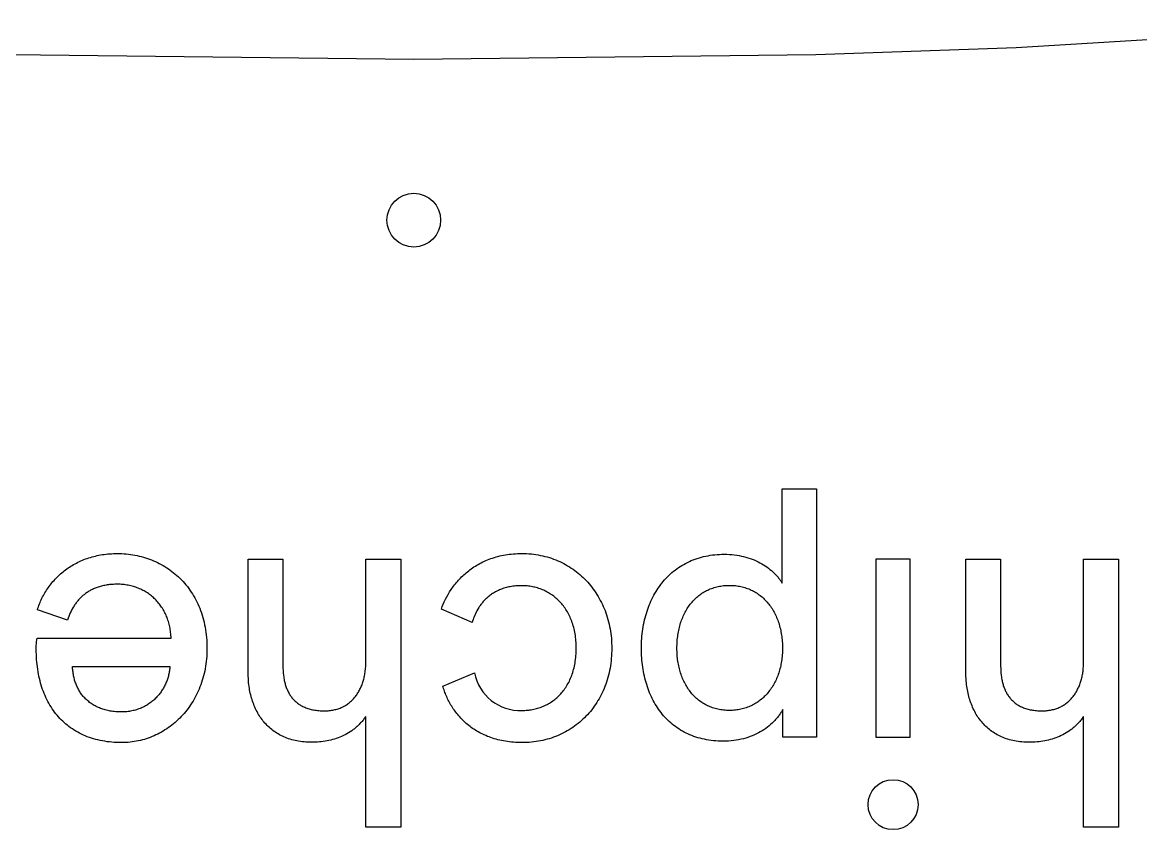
# Model space of a CAD drawing. Extents: x 1016 to 1404, y 0 to 311.
# Drawn here: x 1094.9 to 1178.2, y 251 to 311.2 of the extents above; entities that cross this region are included whole.
import ezdxf

# ---------------------------------------------------------------- set-up
doc = ezdxf.new("R2010")
doc.units = 0
doc.layers.add('FAB$CUT', color=1, linetype='CONTINUOUS')

msp = doc.modelspace()

# ---------------------------------------------------------------- linework, layer by layer
at = {"layer": 'FAB$CUT'}
msp.add_lwpolyline([(1094.061, 308.786), (1124.011, 308.439), (1153.962, 308.786), (1168.89, 309.31), (1199.445, 311.181)], dxfattribs=at)
for points in [[(1151.449, 276.424), (1154.015, 276.424), (1154.015, 257.914), (1151.504, 257.914), (1151.504, 259.983), (1151.47, 259.921), (1151.434, 259.859), (1151.398, 259.798), (1151.36, 259.738), (1151.321, 259.678), (1151.28, 259.618), (1151.239, 259.559), (1151.196, 259.5), (1151.152, 259.442), (1151.106, 259.385), (1151.06, 259.328), (1151.012, 259.272), (1150.964, 259.216), (1150.914, 259.161), (1150.81, 259.053), (1150.702, 258.948), (1150.59, 258.846), (1150.473, 258.746), (1150.351, 258.65), (1150.225, 258.557), (1150.095, 258.468), (1149.96, 258.382), (1149.821, 258.3), (1149.678, 258.222), (1149.531, 258.147), (1149.38, 258.077), (1149.225, 258.012), (1149.065, 257.95), (1148.902, 257.894), (1148.735, 257.842), (1148.564, 257.795), (1148.389, 257.753), (1148.21, 257.716), (1148.028, 257.684), (1147.842, 257.658), (1147.652, 257.637), (1147.459, 257.622), (1147.263, 257.613), (1147.063, 257.61), (1146.878, 257.612), (1146.696, 257.619), (1146.516, 257.63), (1146.34, 257.646), (1146.166, 257.665), (1145.995, 257.689), (1145.826, 257.717), (1145.66, 257.749), (1145.497, 257.786), (1145.337, 257.826), (1145.18, 257.87), (1145.025, 257.918), (1144.873, 257.97), (1144.724, 258.026), (1144.578, 258.086), (1144.434, 258.149), (1144.294, 258.216), (1144.156, 258.287), (1144.021, 258.361), (1143.889, 258.438), (1143.759, 258.519), (1143.633, 258.604), (1143.509, 258.692), (1143.388, 258.783), (1143.27, 258.877), (1143.155, 258.975), (1143.043, 259.075), (1142.933, 259.179), (1142.827, 259.286), (1142.723, 259.396), (1142.623, 259.508), (1142.525, 259.624), (1142.43, 259.742), (1142.338, 259.864), (1142.249, 259.988), (1142.163, 260.114), (1142.08, 260.243), (1141.999, 260.375), (1141.922, 260.51), (1141.848, 260.646), (1141.776, 260.785), (1141.708, 260.927), (1141.643, 261.071), (1141.58, 261.217), (1141.521, 261.365), (1141.464, 261.516), (1141.411, 261.668), (1141.36, 261.823), (1141.313, 261.98), (1141.268, 262.138), (1141.227, 262.299), (1141.188, 262.461), (1141.153, 262.625), (1141.121, 262.791), (1141.092, 262.959), (1141.065, 263.128), (1141.042, 263.299), (1141.022, 263.471), (1141.005, 263.645), (1140.991, 263.82), (1140.98, 263.997), (1140.972, 264.175), (1140.966, 264.534), (1140.968, 264.719), (1140.973, 264.902), (1140.981, 265.083), (1140.993, 265.263), (1141.008, 265.442), (1141.026, 265.619), (1141.048, 265.794), (1141.072, 265.968), (1141.1, 266.14), (1141.131, 266.31), (1141.166, 266.479), (1141.203, 266.646), (1141.244, 266.811), (1141.288, 266.974), (1141.335, 267.135), (1141.385, 267.293), (1141.438, 267.45), (1141.494, 267.605), (1141.554, 267.757), (1141.616, 267.907), (1141.681, 268.055), (1141.75, 268.201), (1141.821, 268.344), (1141.896, 268.485), (1141.973, 268.623), (1142.054, 268.759), (1142.137, 268.892), (1142.223, 269.023), (1142.312, 269.15), (1142.405, 269.275), (1142.499, 269.398), (1142.597, 269.517), (1142.698, 269.634), (1142.801, 269.747), (1142.908, 269.858), (1143.017, 269.965), (1143.129, 270.07), (1143.243, 270.171), (1143.361, 270.269), (1143.481, 270.364), (1143.604, 270.456), (1143.73, 270.544), (1143.858, 270.629), (1143.989, 270.711), (1144.122, 270.789), (1144.259, 270.863), (1144.398, 270.934), (1144.539, 271.001), (1144.683, 271.065), (1144.83, 271.124), (1144.979, 271.18), (1145.131, 271.233), (1145.285, 271.281), (1145.442, 271.325), (1145.601, 271.366), (1145.763, 271.402), (1145.928, 271.434), (1146.094, 271.462), (1146.264, 271.486), (1146.435, 271.506), (1146.609, 271.521), (1146.786, 271.532), (1146.964, 271.539), (1147.146, 271.541), (1147.335, 271.538), (1147.522, 271.53), (1147.706, 271.516), (1147.887, 271.497), (1148.065, 271.473), (1148.239, 271.444), (1148.41, 271.41), (1148.578, 271.372), (1148.743, 271.329), (1148.904, 271.281), (1149.061, 271.229), (1149.215, 271.173), (1149.365, 271.113), (1149.512, 271.049), (1149.655, 270.981), (1149.794, 270.91), (1149.929, 270.835), (1150.06, 270.757), (1150.187, 270.676), (1150.31, 270.592), (1150.429, 270.504), (1150.544, 270.414), (1150.655, 270.321), (1150.761, 270.226), (1150.863, 270.128), (1150.96, 270.029), (1151.053, 269.927), (1151.142, 269.823), (1151.184, 269.77), (1151.226, 269.717), (1151.266, 269.663), (1151.305, 269.609), (1151.343, 269.555), (1151.379, 269.5), (1151.415, 269.445), (1151.449, 269.39)], [(1098.208, 266.631), (1095.973, 267.403), (1096.009, 267.513), (1096.047, 267.622), (1096.087, 267.73), (1096.129, 267.837), (1096.173, 267.943), (1096.219, 268.049), (1096.267, 268.153), (1096.316, 268.257), (1096.368, 268.359), (1096.422, 268.461), (1096.477, 268.561), (1096.535, 268.661), (1096.594, 268.759), (1096.656, 268.857), (1096.719, 268.953), (1096.784, 269.048), (1096.851, 269.141), (1096.92, 269.234), (1096.99, 269.325), (1097.063, 269.415), (1097.137, 269.503), (1097.213, 269.59), (1097.291, 269.676), (1097.371, 269.76), (1097.453, 269.843), (1097.536, 269.925), (1097.621, 270.004), (1097.708, 270.083), (1097.797, 270.159), (1097.887, 270.234), (1097.979, 270.308), (1098.073, 270.379), (1098.169, 270.449), (1098.266, 270.517), (1098.365, 270.584), (1098.466, 270.648), (1098.568, 270.711), (1098.672, 270.772), (1098.778, 270.831), (1098.885, 270.888), (1098.994, 270.943), (1099.105, 270.996), (1099.217, 271.047), (1099.331, 271.096), (1099.446, 271.143), (1099.563, 271.188), (1099.682, 271.231), (1099.802, 271.271), (1099.924, 271.309), (1100.047, 271.345), (1100.172, 271.379), (1100.298, 271.41), (1100.426, 271.439), (1100.556, 271.466), (1100.687, 271.491), (1100.819, 271.512), (1100.953, 271.532), (1101.089, 271.549), (1101.226, 271.563), (1101.364, 271.575), (1101.504, 271.584), (1101.645, 271.591), (1101.788, 271.595), (1101.932, 271.596), (1102.098, 271.595), (1102.264, 271.589), (1102.429, 271.579), (1102.593, 271.566), (1102.756, 271.549), (1102.919, 271.529), (1103.08, 271.504), (1103.24, 271.476), (1103.399, 271.444), (1103.557, 271.409), (1103.714, 271.37), (1103.869, 271.327), (1104.023, 271.281), (1104.176, 271.231), (1104.327, 271.178), (1104.476, 271.121), (1104.624, 271.06), (1104.77, 270.996), (1104.914, 270.929), (1105.057, 270.858), (1105.198, 270.783), (1105.336, 270.705), (1105.473, 270.624), (1105.608, 270.539), (1105.74, 270.45), (1105.871, 270.359), (1105.999, 270.264), (1106.125, 270.165), (1106.248, 270.063), (1106.37, 269.958), (1106.488, 269.85), (1106.604, 269.738), (1106.718, 269.623), (1106.828, 269.504), (1106.936, 269.383), (1107.042, 269.258), (1107.144, 269.13), (1107.244, 268.998), (1107.34, 268.864), (1107.434, 268.726), (1107.524, 268.585), (1107.611, 268.441), (1107.695, 268.294), (1107.776, 268.144), (1107.853, 267.99), (1107.927, 267.834), (1107.998, 267.674), (1108.065, 267.511), (1108.128, 267.346), (1108.188, 267.177), (1108.244, 267.005), (1108.297, 266.831), (1108.345, 266.653), (1108.39, 266.472), (1108.43, 266.289), (1108.467, 266.102), (1108.499, 265.913), (1108.528, 265.721), (1108.552, 265.525), (1108.572, 265.327), (1108.587, 265.126), (1108.599, 264.923), (1108.605, 264.716), (1108.608, 264.507), (1108.605, 264.312), (1108.599, 264.12), (1108.588, 263.93), (1108.573, 263.742), (1108.554, 263.555), (1108.531, 263.371), (1108.503, 263.189), (1108.472, 263.01), (1108.437, 262.832), (1108.398, 262.657), (1108.355, 262.484), (1108.308, 262.313), (1108.258, 262.145), (1108.204, 261.979), (1108.147, 261.816), (1108.086, 261.655), (1108.021, 261.496), (1107.954, 261.34), (1107.883, 261.187), (1107.808, 261.036), (1107.731, 260.888), (1107.65, 260.742), (1107.567, 260.599), (1107.48, 260.459), (1107.391, 260.322), (1107.298, 260.187), (1107.203, 260.056), (1107.105, 259.927), (1107.004, 259.801), (1106.901, 259.678), (1106.795, 259.558), (1106.687, 259.441), (1106.576, 259.327), (1106.463, 259.217), (1106.347, 259.109), (1106.23, 259.004), (1106.11, 258.903), (1105.988, 258.805), (1105.863, 258.71), (1105.737, 258.619), (1105.609, 258.53), (1105.479, 258.445), (1105.347, 258.364), (1105.213, 258.286), (1105.078, 258.211), (1104.941, 258.14), (1104.802, 258.073), (1104.662, 258.009), (1104.521, 257.949), (1104.378, 257.892), (1104.233, 257.839), (1104.088, 257.79), (1103.941, 257.744), (1103.793, 257.702), (1103.644, 257.664), (1103.494, 257.63), (1103.343, 257.6), (1103.191, 257.574), (1103.038, 257.551), (1102.884, 257.533), (1102.73, 257.518), (1102.575, 257.508), (1102.419, 257.502), (1102.263, 257.5), (1102.073, 257.502), (1101.885, 257.508), (1101.701, 257.518), (1101.518, 257.532), (1101.339, 257.551), (1101.162, 257.573), (1100.988, 257.599), (1100.817, 257.629), (1100.648, 257.663), (1100.482, 257.7), (1100.319, 257.742), (1100.159, 257.787), (1100.001, 257.836), (1099.846, 257.888), (1099.694, 257.944), (1099.545, 258.004), (1099.398, 258.068), (1099.255, 258.134), (1099.114, 258.205), (1098.976, 258.279), (1098.841, 258.356), (1098.708, 258.437), (1098.579, 258.521), (1098.452, 258.608), (1098.329, 258.699), (1098.208, 258.793), (1098.09, 258.89), (1097.975, 258.991), (1097.863, 259.094), (1097.755, 259.201), (1097.649, 259.311), (1097.546, 259.424), (1097.446, 259.54), (1097.349, 259.659), (1097.255, 259.781), (1097.164, 259.906), (1097.076, 260.033), (1096.991, 260.164), (1096.909, 260.297), (1096.83, 260.434), (1096.754, 260.573), (1096.682, 260.714), (1096.612, 260.859), (1096.546, 261.006), (1096.483, 261.155), (1096.423, 261.308), (1096.366, 261.462), (1096.312, 261.62), (1096.261, 261.779), (1096.214, 261.942), (1096.17, 262.106), (1096.129, 262.273), (1096.091, 262.443), (1096.056, 262.615), (1096.025, 262.789), (1095.997, 262.965), (1095.972, 263.143), (1095.95, 263.324), (1095.932, 263.507), (1095.917, 263.692), (1095.905, 263.879), (1095.897, 264.068), (1095.892, 264.259), (1095.89, 264.452), (1095.892, 264.575), (1095.895, 264.697), (1095.908, 264.927), (1095.916, 265.032), (1095.925, 265.127), (1095.935, 265.21), (1095.946, 265.279), (1105.932, 265.279), (1105.928, 265.39), (1105.922, 265.499), (1105.913, 265.608), (1105.902, 265.715), (1105.889, 265.822), (1105.874, 265.927), (1105.856, 266.031), (1105.836, 266.133), (1105.813, 266.235), (1105.789, 266.335), (1105.762, 266.434), (1105.734, 266.532), (1105.703, 266.628), (1105.67, 266.723), (1105.635, 266.817), (1105.598, 266.909), (1105.559, 267), (1105.518, 267.09), (1105.475, 267.178), (1105.43, 267.265), (1105.383, 267.35), (1105.334, 267.433), (1105.283, 267.515), (1105.231, 267.596), (1105.177, 267.675), (1105.121, 267.753), (1105.063, 267.828), (1105.004, 267.903), (1104.942, 267.975), (1104.88, 268.046), (1104.815, 268.115), (1104.749, 268.183), (1104.681, 268.248), (1104.612, 268.312), (1104.541, 268.374), (1104.469, 268.435), (1104.395, 268.493), (1104.32, 268.55), (1104.243, 268.605), (1104.165, 268.658), (1104.085, 268.709), (1104.004, 268.758), (1103.922, 268.805), (1103.839, 268.85), (1103.754, 268.894), (1103.668, 268.935), (1103.58, 268.974), (1103.492, 269.011), (1103.402, 269.046), (1103.311, 269.079), (1103.219, 269.11), (1103.126, 269.138), (1103.032, 269.165), (1102.936, 269.189), (1102.84, 269.211), (1102.743, 269.231), (1102.645, 269.249), (1102.545, 269.264), (1102.445, 269.277), (1102.344, 269.288), (1102.242, 269.296), (1102.14, 269.302), (1102.036, 269.306), (1101.932, 269.307), (1101.832, 269.306), (1101.733, 269.303), (1101.636, 269.299), (1101.541, 269.293), (1101.447, 269.285), (1101.355, 269.276), (1101.264, 269.265), (1101.174, 269.253), (1101.086, 269.239), (1101, 269.223), (1100.915, 269.206), (1100.832, 269.187), (1100.75, 269.167), (1100.669, 269.146), (1100.59, 269.123), (1100.512, 269.098), (1100.436, 269.072), (1100.361, 269.045), (1100.287, 269.016), (1100.215, 268.986), (1100.144, 268.955), (1100.074, 268.922), (1100.006, 268.888), (1099.939, 268.853), (1099.873, 268.816), (1099.809, 268.779), (1099.746, 268.74), (1099.684, 268.7), (1099.623, 268.658), (1099.564, 268.616), (1099.506, 268.572), (1099.449, 268.527), (1099.393, 268.482), (1099.339, 268.435), (1099.286, 268.387), (1099.234, 268.338), (1099.183, 268.288), (1099.133, 268.237), (1099.084, 268.185), (1099.037, 268.132), (1098.99, 268.078), (1098.945, 268.024), (1098.901, 267.968), (1098.858, 267.912), (1098.816, 267.854), (1098.775, 267.796), (1098.735, 267.737), (1098.696, 267.677), (1098.659, 267.617), (1098.622, 267.556), (1098.551, 267.431), (1098.485, 267.304), (1098.422, 267.174), (1098.363, 267.041), (1098.308, 266.906), (1098.256, 266.77)], [(1120.442, 263.376), (1120.442, 271.183), (1123.035, 271.183), (1123.035, 251.21), (1120.442, 251.21), (1120.442, 259.458), (1120.396, 259.393), (1120.35, 259.329), (1120.303, 259.266), (1120.254, 259.205), (1120.206, 259.145), (1120.156, 259.086), (1120.105, 259.028), (1120.054, 258.972), (1120.002, 258.916), (1119.949, 258.862), (1119.896, 258.809), (1119.842, 258.758), (1119.787, 258.707), (1119.732, 258.658), (1119.676, 258.61), (1119.619, 258.563), (1119.561, 258.517), (1119.503, 258.473), (1119.386, 258.387), (1119.266, 258.306), (1119.144, 258.229), (1119.019, 258.157), (1118.893, 258.089), (1118.765, 258.025), (1118.635, 257.965), (1118.504, 257.91), (1118.371, 257.858), (1118.237, 257.811), (1118.101, 257.767), (1117.964, 257.728), (1117.827, 257.692), (1117.688, 257.66), (1117.548, 257.631), (1117.408, 257.606), (1117.267, 257.585), (1117.125, 257.567), (1116.984, 257.553), (1116.841, 257.542), (1116.699, 257.534), (1116.557, 257.529), (1116.415, 257.527), (1116.267, 257.529), (1116.122, 257.534), (1115.979, 257.542), (1115.838, 257.554), (1115.7, 257.569), (1115.564, 257.586), (1115.431, 257.607), (1115.3, 257.632), (1115.171, 257.659), (1115.045, 257.689), (1114.92, 257.722), (1114.799, 257.758), (1114.679, 257.797), (1114.562, 257.839), (1114.447, 257.884), (1114.335, 257.931), (1114.225, 257.982), (1114.117, 258.035), (1114.011, 258.09), (1113.908, 258.149), (1113.808, 258.209), (1113.709, 258.273), (1113.613, 258.339), (1113.519, 258.408), (1113.428, 258.479), (1113.338, 258.552), (1113.252, 258.628), (1113.167, 258.706), (1113.085, 258.786), (1113.005, 258.869), (1112.928, 258.954), (1112.852, 259.041), (1112.78, 259.131), (1112.709, 259.222), (1112.641, 259.316), (1112.575, 259.411), (1112.511, 259.509), (1112.45, 259.608), (1112.391, 259.71), (1112.335, 259.813), (1112.28, 259.919), (1112.228, 260.026), (1112.179, 260.135), (1112.131, 260.245), (1112.086, 260.358), (1112.043, 260.472), (1112.003, 260.587), (1111.965, 260.705), (1111.929, 260.823), (1111.896, 260.944), (1111.865, 261.066), (1111.836, 261.189), (1111.809, 261.314), (1111.785, 261.44), (1111.763, 261.567), (1111.743, 261.696), (1111.726, 261.826), (1111.711, 261.957), (1111.699, 262.09), (1111.688, 262.224), (1111.674, 262.494), (1111.67, 262.769), (1111.67, 271.183), (1114.263, 271.183), (1114.263, 263.21), (1114.265, 263.038), (1114.272, 262.868), (1114.284, 262.701), (1114.301, 262.536), (1114.322, 262.374), (1114.335, 262.295), (1114.349, 262.216), (1114.365, 262.138), (1114.382, 262.061), (1114.4, 261.984), (1114.42, 261.909), (1114.441, 261.834), (1114.463, 261.761), (1114.487, 261.688), (1114.513, 261.617), (1114.54, 261.547), (1114.568, 261.477), (1114.598, 261.409), (1114.629, 261.342), (1114.662, 261.276), (1114.697, 261.211), (1114.733, 261.147), (1114.771, 261.085), (1114.81, 261.024), (1114.852, 260.964), (1114.894, 260.905), (1114.939, 260.848), (1114.985, 260.792), (1115.033, 260.738), (1115.082, 260.685), (1115.133, 260.633), (1115.187, 260.583), (1115.241, 260.534), (1115.298, 260.487), (1115.357, 260.441), (1115.417, 260.397), (1115.479, 260.354), (1115.543, 260.313), (1115.609, 260.274), (1115.677, 260.237), (1115.747, 260.201), (1115.818, 260.166), (1115.892, 260.134), (1115.968, 260.103), (1116.045, 260.074), (1116.125, 260.047), (1116.207, 260.022), (1116.291, 259.999), (1116.376, 259.977), (1116.464, 259.957), (1116.554, 259.94), (1116.647, 259.924), (1116.741, 259.911), (1116.837, 259.899), (1116.936, 259.889), (1117.037, 259.882), (1117.14, 259.877), (1117.245, 259.873), (1117.352, 259.872), (1117.445, 259.873), (1117.536, 259.877), (1117.626, 259.882), (1117.714, 259.89), (1117.801, 259.9), (1117.886, 259.912), (1117.97, 259.926), (1118.053, 259.942), (1118.135, 259.961), (1118.215, 259.981), (1118.293, 260.003), (1118.37, 260.028), (1118.446, 260.054), (1118.521, 260.082), (1118.594, 260.112), (1118.665, 260.144), (1118.736, 260.178), (1118.805, 260.214), (1118.872, 260.251), (1118.938, 260.29), (1119.003, 260.331), (1119.066, 260.374), (1119.128, 260.418), (1119.188, 260.464), (1119.247, 260.512), (1119.305, 260.561), (1119.361, 260.612), (1119.416, 260.665), (1119.47, 260.719), (1119.522, 260.774), (1119.572, 260.831), (1119.621, 260.89), (1119.669, 260.949), (1119.716, 261.011), (1119.761, 261.073), (1119.804, 261.137), (1119.846, 261.203), (1119.887, 261.269), (1119.926, 261.337), (1119.964, 261.406), (1120, 261.477), (1120.035, 261.549), (1120.069, 261.621), (1120.101, 261.695), (1120.132, 261.77), (1120.161, 261.846), (1120.189, 261.924), (1120.215, 262.002), (1120.24, 262.081), (1120.264, 262.162), (1120.286, 262.243), (1120.307, 262.325), (1120.326, 262.408), (1120.344, 262.492), (1120.36, 262.577), (1120.375, 262.663), (1120.388, 262.749), (1120.4, 262.837), (1120.42, 263.014), (1120.434, 263.193)], [(1158.428, 271.183), (1158.428, 257.914), (1160.994, 257.914), (1160.994, 271.183)], [(1173.904, 263.376), (1173.904, 271.183), (1176.497, 271.183), (1176.497, 251.21), (1173.904, 251.21), (1173.904, 259.458), (1173.859, 259.393), (1173.812, 259.329), (1173.765, 259.266), (1173.717, 259.205), (1173.668, 259.145), (1173.618, 259.086), (1173.567, 259.028), (1173.516, 258.972), (1173.464, 258.916), (1173.411, 258.862), (1173.358, 258.809), (1173.304, 258.758), (1173.249, 258.707), (1173.194, 258.658), (1173.138, 258.61), (1173.081, 258.563), (1173.024, 258.517), (1172.966, 258.473), (1172.848, 258.387), (1172.728, 258.306), (1172.606, 258.229), (1172.481, 258.157), (1172.355, 258.089), (1172.227, 258.025), (1172.097, 257.965), (1171.966, 257.91), (1171.833, 257.858), (1171.699, 257.811), (1171.563, 257.767), (1171.426, 257.728), (1171.289, 257.692), (1171.15, 257.66), (1171.01, 257.631), (1170.87, 257.606), (1170.729, 257.585), (1170.588, 257.567), (1170.446, 257.553), (1170.304, 257.542), (1170.161, 257.534), (1170.019, 257.529), (1169.877, 257.527), (1169.729, 257.529), (1169.584, 257.534), (1169.441, 257.542), (1169.301, 257.554), (1169.162, 257.569), (1169.027, 257.586), (1168.893, 257.607), (1168.762, 257.632), (1168.633, 257.659), (1168.507, 257.689), (1168.382, 257.722), (1168.261, 257.758), (1168.141, 257.797), (1168.024, 257.839), (1167.909, 257.884), (1167.797, 257.931), (1167.687, 257.982), (1167.579, 258.035), (1167.473, 258.09), (1167.37, 258.149), (1167.27, 258.209), (1167.171, 258.273), (1167.075, 258.339), (1166.981, 258.408), (1166.89, 258.479), (1166.801, 258.552), (1166.714, 258.628), (1166.629, 258.706), (1166.547, 258.786), (1166.467, 258.869), (1166.39, 258.954), (1166.315, 259.041), (1166.242, 259.131), (1166.171, 259.222), (1166.103, 259.316), (1166.037, 259.411), (1165.973, 259.509), (1165.912, 259.608), (1165.853, 259.71), (1165.797, 259.813), (1165.742, 259.919), (1165.69, 260.026), (1165.641, 260.135), (1165.593, 260.245), (1165.548, 260.358), (1165.506, 260.472), (1165.465, 260.587), (1165.427, 260.705), (1165.391, 260.823), (1165.358, 260.944), (1165.327, 261.066), (1165.298, 261.189), (1165.271, 261.314), (1165.247, 261.44), (1165.225, 261.567), (1165.206, 261.696), (1165.188, 261.826), (1165.173, 261.957), (1165.161, 262.09), (1165.15, 262.224), (1165.136, 262.494), (1165.132, 262.769), (1165.132, 271.183), (1167.725, 271.183), (1167.725, 263.21), (1167.727, 263.038), (1167.734, 262.868), (1167.746, 262.701), (1167.763, 262.536), (1167.784, 262.374), (1167.797, 262.295), (1167.811, 262.216), (1167.827, 262.138), (1167.844, 262.061), (1167.862, 261.984), (1167.882, 261.909), (1167.903, 261.834), (1167.925, 261.761), (1167.949, 261.688), (1167.975, 261.617), (1168.002, 261.547), (1168.03, 261.477), (1168.06, 261.409), (1168.091, 261.342), (1168.124, 261.276), (1168.159, 261.211), (1168.195, 261.147), (1168.233, 261.085), (1168.273, 261.024), (1168.314, 260.964), (1168.356, 260.905), (1168.401, 260.848), (1168.447, 260.792), (1168.495, 260.738), (1168.544, 260.685), (1168.596, 260.633), (1168.649, 260.583), (1168.703, 260.534), (1168.76, 260.487), (1168.819, 260.441), (1168.879, 260.397), (1168.941, 260.354), (1169.005, 260.313), (1169.071, 260.274), (1169.139, 260.237), (1169.209, 260.201), (1169.28, 260.166), (1169.354, 260.134), (1169.43, 260.103), (1169.508, 260.074), (1169.587, 260.047), (1169.669, 260.022), (1169.753, 259.999), (1169.839, 259.977), (1169.926, 259.957), (1170.016, 259.94), (1170.109, 259.924), (1170.203, 259.911), (1170.299, 259.899), (1170.398, 259.889), (1170.499, 259.882), (1170.602, 259.877), (1170.707, 259.873), (1170.815, 259.872), (1170.907, 259.873), (1170.998, 259.877), (1171.088, 259.882), (1171.176, 259.89), (1171.263, 259.9), (1171.348, 259.912), (1171.433, 259.926), (1171.515, 259.942), (1171.597, 259.961), (1171.677, 259.981), (1171.755, 260.003), (1171.832, 260.028), (1171.908, 260.054), (1171.983, 260.082), (1172.056, 260.112), (1172.127, 260.144), (1172.198, 260.178), (1172.267, 260.214), (1172.334, 260.251), (1172.4, 260.29), (1172.465, 260.331), (1172.528, 260.374), (1172.59, 260.418), (1172.65, 260.464), (1172.709, 260.512), (1172.767, 260.561), (1172.823, 260.612), (1172.878, 260.665), (1172.932, 260.719), (1172.984, 260.774), (1173.034, 260.831), (1173.083, 260.89), (1173.131, 260.949), (1173.178, 261.011), (1173.223, 261.073), (1173.266, 261.137), (1173.308, 261.203), (1173.349, 261.269), (1173.388, 261.337), (1173.426, 261.406), (1173.462, 261.477), (1173.497, 261.549), (1173.531, 261.621), (1173.563, 261.695), (1173.594, 261.77), (1173.623, 261.846), (1173.651, 261.924), (1173.677, 262.002), (1173.702, 262.081), (1173.726, 262.162), (1173.748, 262.243), (1173.769, 262.325), (1173.788, 262.408), (1173.806, 262.492), (1173.822, 262.577), (1173.837, 262.663), (1173.851, 262.749), (1173.863, 262.837), (1173.882, 263.014), (1173.896, 263.193)], [(1143.615, 264.534), (1143.616, 264.662), (1143.619, 264.788), (1143.624, 264.913), (1143.632, 265.037), (1143.642, 265.16), (1143.654, 265.281), (1143.668, 265.401), (1143.684, 265.52), (1143.703, 265.637), (1143.723, 265.753), (1143.746, 265.868), (1143.77, 265.981), (1143.797, 266.093), (1143.826, 266.203), (1143.856, 266.312), (1143.889, 266.419), (1143.924, 266.525), (1143.96, 266.629), (1143.999, 266.731), (1144.04, 266.832), (1144.082, 266.931), (1144.127, 267.029), (1144.173, 267.124), (1144.221, 267.218), (1144.271, 267.31), (1144.323, 267.401), (1144.377, 267.489), (1144.433, 267.576), (1144.49, 267.661), (1144.549, 267.744), (1144.61, 267.824), (1144.673, 267.903), (1144.738, 267.98), (1144.804, 268.055), (1144.872, 268.128), (1144.942, 268.199), (1145.013, 268.267), (1145.086, 268.334), (1145.161, 268.398), (1145.238, 268.46), (1145.316, 268.52), (1145.395, 268.578), (1145.477, 268.633), (1145.56, 268.686), (1145.644, 268.737), (1145.73, 268.786), (1145.818, 268.832), (1145.907, 268.875), (1145.998, 268.916), (1146.09, 268.955), (1146.184, 268.991), (1146.279, 269.025), (1146.376, 269.056), (1146.474, 269.085), (1146.573, 269.111), (1146.674, 269.134), (1146.777, 269.155), (1146.881, 269.173), (1146.986, 269.189), (1147.092, 269.201), (1147.2, 269.211), (1147.309, 269.218), (1147.42, 269.223), (1147.532, 269.224), (1147.642, 269.223), (1147.752, 269.218), (1147.86, 269.211), (1147.967, 269.201), (1148.073, 269.189), (1148.177, 269.173), (1148.28, 269.155), (1148.382, 269.134), (1148.483, 269.111), (1148.582, 269.085), (1148.68, 269.056), (1148.777, 269.025), (1148.872, 268.991), (1148.966, 268.955), (1149.058, 268.916), (1149.149, 268.875), (1149.238, 268.832), (1149.326, 268.786), (1149.413, 268.737), (1149.498, 268.686), (1149.581, 268.633), (1149.663, 268.578), (1149.744, 268.52), (1149.823, 268.46), (1149.9, 268.398), (1149.975, 268.334), (1150.049, 268.267), (1150.122, 268.199), (1150.192, 268.128), (1150.261, 268.055), (1150.328, 267.98), (1150.394, 267.903), (1150.458, 267.824), (1150.52, 267.744), (1150.58, 267.661), (1150.638, 267.576), (1150.695, 267.489), (1150.75, 267.401), (1150.803, 267.31), (1150.854, 267.218), (1150.903, 267.124), (1150.951, 267.029), (1150.996, 266.931), (1151.04, 266.832), (1151.081, 266.731), (1151.121, 266.629), (1151.158, 266.525), (1151.194, 266.419), (1151.227, 266.312), (1151.259, 266.203), (1151.288, 266.093), (1151.316, 265.981), (1151.341, 265.868), (1151.364, 265.753), (1151.385, 265.637), (1151.404, 265.52), (1151.421, 265.401), (1151.436, 265.281), (1151.448, 265.16), (1151.458, 265.037), (1151.466, 264.913), (1151.472, 264.788), (1151.475, 264.662), (1151.477, 264.534), (1151.475, 264.411), (1151.472, 264.288), (1151.466, 264.166), (1151.458, 264.046), (1151.448, 263.926), (1151.436, 263.808), (1151.421, 263.691), (1151.404, 263.575), (1151.385, 263.46), (1151.364, 263.346), (1151.341, 263.234), (1151.316, 263.123), (1151.288, 263.014), (1151.259, 262.905), (1151.227, 262.798), (1151.194, 262.693), (1151.158, 262.589), (1151.121, 262.486), (1151.081, 262.385), (1151.04, 262.286), (1150.996, 262.188), (1150.951, 262.092), (1150.903, 261.997), (1150.854, 261.904), (1150.803, 261.813), (1150.75, 261.723), (1150.695, 261.636), (1150.638, 261.55), (1150.58, 261.465), (1150.52, 261.383), (1150.458, 261.303), (1150.394, 261.224), (1150.328, 261.147), (1150.261, 261.073), (1150.192, 261), (1150.122, 260.929), (1150.049, 260.861), (1149.975, 260.794), (1149.9, 260.73), (1149.823, 260.668), (1149.744, 260.608), (1149.663, 260.55), (1149.581, 260.495), (1149.498, 260.441), (1149.413, 260.39), (1149.326, 260.342), (1149.238, 260.295), (1149.149, 260.252), (1149.058, 260.21), (1148.966, 260.171), (1148.872, 260.135), (1148.777, 260.101), (1148.68, 260.069), (1148.582, 260.04), (1148.483, 260.014), (1148.382, 259.99), (1148.28, 259.969), (1148.177, 259.951), (1148.073, 259.936), (1147.967, 259.923), (1147.86, 259.913), (1147.752, 259.906), (1147.642, 259.901), (1147.532, 259.9), (1147.419, 259.901), (1147.307, 259.906), (1147.197, 259.913), (1147.088, 259.923), (1146.98, 259.936), (1146.874, 259.951), (1146.77, 259.969), (1146.666, 259.99), (1146.565, 260.014), (1146.465, 260.04), (1146.366, 260.069), (1146.269, 260.101), (1146.173, 260.135), (1146.079, 260.171), (1145.987, 260.21), (1145.896, 260.252), (1145.806, 260.295), (1145.718, 260.342), (1145.632, 260.39), (1145.548, 260.441), (1145.465, 260.495), (1145.383, 260.55), (1145.304, 260.608), (1145.226, 260.668), (1145.149, 260.73), (1145.075, 260.794), (1145.002, 260.861), (1144.93, 260.929), (1144.861, 261), (1144.793, 261.073), (1144.727, 261.147), (1144.663, 261.224), (1144.6, 261.303), (1144.54, 261.383), (1144.481, 261.465), (1144.424, 261.55), (1144.368, 261.636), (1144.315, 261.723), (1144.264, 261.813), (1144.214, 261.904), (1144.166, 261.997), (1144.12, 262.092), (1144.076, 262.188), (1144.034, 262.286), (1143.994, 262.385), (1143.956, 262.486), (1143.92, 262.589), (1143.885, 262.693), (1143.853, 262.798), (1143.823, 262.905), (1143.794, 263.014), (1143.768, 263.123), (1143.744, 263.234), (1143.722, 263.346), (1143.701, 263.46), (1143.683, 263.575), (1143.667, 263.691), (1143.653, 263.808), (1143.642, 263.926), (1143.632, 264.046), (1143.624, 264.166), (1143.619, 264.288), (1143.616, 264.411)], [(1105.849, 263.183), (1105.843, 263.102), (1105.835, 263.022), (1105.826, 262.942), (1105.814, 262.863), (1105.801, 262.783), (1105.786, 262.704), (1105.77, 262.625), (1105.751, 262.546), (1105.731, 262.467), (1105.71, 262.389), (1105.686, 262.312), (1105.661, 262.234), (1105.635, 262.158), (1105.606, 262.081), (1105.576, 262.006), (1105.544, 261.931), (1105.511, 261.857), (1105.476, 261.783), (1105.439, 261.71), (1105.401, 261.638), (1105.361, 261.566), (1105.32, 261.496), (1105.276, 261.426), (1105.232, 261.357), (1105.185, 261.29), (1105.138, 261.223), (1105.088, 261.157), (1105.037, 261.092), (1104.985, 261.029), (1104.931, 260.966), (1104.875, 260.905), (1104.818, 260.845), (1104.759, 260.786), (1104.699, 260.728), (1104.638, 260.672), (1104.574, 260.617), (1104.51, 260.564), (1104.444, 260.512), (1104.376, 260.461), (1104.307, 260.412), (1104.237, 260.365), (1104.165, 260.319), (1104.092, 260.275), (1104.017, 260.232), (1103.941, 260.191), (1103.863, 260.152), (1103.784, 260.115), (1103.704, 260.079), (1103.622, 260.046), (1103.539, 260.014), (1103.454, 259.984), (1103.369, 259.956), (1103.281, 259.93), (1103.193, 259.906), (1103.103, 259.885), (1103.012, 259.865), (1102.919, 259.848), (1102.825, 259.833), (1102.73, 259.82), (1102.634, 259.809), (1102.536, 259.8), (1102.437, 259.794), (1102.337, 259.791), (1102.235, 259.79), (1102.126, 259.791), (1102.019, 259.794), (1101.913, 259.799), (1101.809, 259.807), (1101.706, 259.816), (1101.605, 259.828), (1101.506, 259.842), (1101.408, 259.857), (1101.312, 259.875), (1101.217, 259.895), (1101.124, 259.916), (1101.033, 259.94), (1100.944, 259.965), (1100.856, 259.992), (1100.769, 260.021), (1100.685, 260.052), (1100.602, 260.085), (1100.52, 260.119), (1100.441, 260.155), (1100.363, 260.193), (1100.286, 260.233), (1100.212, 260.274), (1100.139, 260.317), (1100.067, 260.361), (1099.997, 260.407), (1099.929, 260.455), (1099.863, 260.504), (1099.798, 260.555), (1099.735, 260.607), (1099.674, 260.661), (1099.614, 260.716), (1099.556, 260.772), (1099.5, 260.83), (1099.445, 260.889), (1099.392, 260.95), (1099.34, 261.012), (1099.291, 261.075), (1099.243, 261.14), (1099.197, 261.206), (1099.152, 261.273), (1099.109, 261.341), (1099.068, 261.41), (1099.028, 261.481), (1098.991, 261.552), (1098.954, 261.625), (1098.92, 261.699), (1098.887, 261.774), (1098.856, 261.849), (1098.827, 261.926), (1098.799, 262.004), (1098.774, 262.083), (1098.749, 262.163), (1098.727, 262.243), (1098.706, 262.325), (1098.687, 262.407), (1098.67, 262.49), (1098.654, 262.574), (1098.641, 262.659), (1098.628, 262.745), (1098.618, 262.831), (1098.609, 262.918), (1098.602, 263.005), (1098.597, 263.094), (1098.594, 263.183)]]:
    msp.add_lwpolyline(points, close=True, dxfattribs=at)
msp.add_lwpolyline([(1132.083, 259.9), (1132.182, 259.901), (1132.28, 259.904), (1132.377, 259.91), (1132.474, 259.918), (1132.571, 259.928), (1132.667, 259.941), (1132.763, 259.955), (1132.858, 259.972), (1132.953, 259.991), (1133.047, 260.013), (1133.141, 260.037), (1133.234, 260.063), (1133.326, 260.091), (1133.417, 260.122), (1133.508, 260.154), (1133.597, 260.19), (1133.686, 260.227), (1133.774, 260.266), (1133.861, 260.308), (1133.947, 260.352), (1134.031, 260.399), (1134.115, 260.447), (1134.198, 260.498), (1134.279, 260.552), (1134.359, 260.607), (1134.438, 260.665), (1134.516, 260.725), (1134.592, 260.787), (1134.667, 260.851), (1134.741, 260.918), (1134.813, 260.987), (1134.883, 261.058), (1134.953, 261.132), (1135.02, 261.208), (1135.086, 261.286), (1135.15, 261.366), (1135.213, 261.449), (1135.273, 261.534), (1135.332, 261.621), (1135.39, 261.71), (1135.445, 261.802), (1135.498, 261.896), (1135.55, 261.992), (1135.599, 262.09), (1135.647, 262.191), (1135.692, 262.294), (1135.735, 262.399), (1135.777, 262.507), (1135.816, 262.616), (1135.852, 262.729), (1135.887, 262.843), (1135.919, 262.959), (1135.949, 263.078), (1135.976, 263.199), (1136.001, 263.323), (1136.024, 263.448), (1136.044, 263.576), (1136.062, 263.706), (1136.077, 263.838), (1136.089, 263.973), (1136.099, 264.11), (1136.105, 264.249), (1136.11, 264.391), (1136.111, 264.534), (1136.11, 264.676), (1136.106, 264.815), (1136.099, 264.952), (1136.089, 265.087), (1136.077, 265.22), (1136.062, 265.351), (1136.045, 265.479), (1136.025, 265.606), (1136.003, 265.73), (1135.978, 265.853), (1135.951, 265.973), (1135.921, 266.091), (1135.889, 266.207), (1135.855, 266.321), (1135.819, 266.433), (1135.78, 266.543), (1135.739, 266.65), (1135.696, 266.756), (1135.651, 266.859), (1135.604, 266.96), (1135.555, 267.059), (1135.504, 267.156), (1135.45, 267.251), (1135.395, 267.343), (1135.338, 267.433), (1135.28, 267.521), (1135.219, 267.607), (1135.157, 267.691), (1135.093, 267.772), (1135.027, 267.851), (1134.959, 267.928), (1134.89, 268.003), (1134.82, 268.076), (1134.748, 268.146), (1134.674, 268.214), (1134.599, 268.28), (1134.522, 268.344), (1134.444, 268.405), (1134.365, 268.465), (1134.285, 268.521), (1134.203, 268.576), (1134.12, 268.628), (1134.035, 268.678), (1133.95, 268.726), (1133.863, 268.772), (1133.776, 268.815), (1133.687, 268.856), (1133.597, 268.895), (1133.507, 268.931), (1133.415, 268.965), (1133.323, 268.997), (1133.229, 269.026), (1133.135, 269.053), (1133.04, 269.078), (1132.944, 269.1), (1132.848, 269.121), (1132.751, 269.138), (1132.653, 269.154), (1132.555, 269.167), (1132.456, 269.177), (1132.357, 269.186), (1132.257, 269.192), (1132.157, 269.195), (1132.056, 269.196), (1131.941, 269.195), (1131.828, 269.192), (1131.717, 269.186), (1131.609, 269.177), (1131.502, 269.167), (1131.398, 269.154), (1131.296, 269.139), (1131.197, 269.122), (1131.099, 269.103), (1131.004, 269.082), (1130.91, 269.059), (1130.819, 269.034), (1130.73, 269.008), (1130.642, 268.979), (1130.557, 268.949), (1130.474, 268.917), (1130.392, 268.884), (1130.313, 268.849), (1130.235, 268.812), (1130.16, 268.774), (1130.086, 268.735), (1130.014, 268.694), (1129.944, 268.652), (1129.875, 268.609), (1129.809, 268.564), (1129.744, 268.519), (1129.681, 268.472), (1129.619, 268.424), (1129.56, 268.375), (1129.502, 268.326), (1129.445, 268.275), (1129.39, 268.224), (1129.337, 268.172), (1129.286, 268.119), (1129.236, 268.066), (1129.187, 268.012), (1129.14, 267.957), (1129.094, 267.902), (1129.05, 267.846), (1129.008, 267.79), (1128.966, 267.734), (1128.927, 267.677), (1128.888, 267.62), (1128.851, 267.563), (1128.781, 267.449), (1128.716, 267.334), (1128.656, 267.22), (1128.6, 267.107), (1128.55, 266.994), (1128.503, 266.884), (1128.461, 266.775), (1128.424, 266.669), (1128.39, 266.565), (1128.359, 266.465), (1126.07, 267.458), (1126.133, 267.638), (1126.204, 267.819), (1126.282, 268), (1126.368, 268.183), (1126.461, 268.365), (1126.562, 268.547), (1126.671, 268.728), (1126.788, 268.908), (1126.849, 268.997), (1126.912, 269.086), (1126.978, 269.174), (1127.045, 269.262), (1127.114, 269.348), (1127.185, 269.435), (1127.258, 269.52), (1127.333, 269.604), (1127.411, 269.688), (1127.49, 269.77), (1127.571, 269.852), (1127.654, 269.932), (1127.74, 270.011), (1127.827, 270.089), (1127.916, 270.166), (1128.008, 270.241), (1128.101, 270.315), (1128.197, 270.388), (1128.294, 270.459), (1128.394, 270.528), (1128.496, 270.596), (1128.6, 270.662), (1128.706, 270.726), (1128.814, 270.789), (1128.924, 270.85), (1129.036, 270.909), (1129.151, 270.965), (1129.267, 271.02), (1129.386, 271.073), (1129.507, 271.123), (1129.63, 271.172), (1129.755, 271.218), (1129.882, 271.261), (1130.012, 271.302), (1130.144, 271.341), (1130.277, 271.378), (1130.413, 271.411), (1130.552, 271.443), (1130.692, 271.471), (1130.835, 271.497), (1130.98, 271.52), (1131.127, 271.54), (1131.276, 271.557), (1131.427, 271.571), (1131.581, 271.582), (1131.737, 271.59), (1131.895, 271.595), (1132.056, 271.596), (1132.236, 271.594), (1132.415, 271.588), (1132.592, 271.577), (1132.768, 271.561), (1132.942, 271.542), (1133.114, 271.518), (1133.284, 271.49), (1133.453, 271.458), (1133.62, 271.422), (1133.785, 271.382), (1133.948, 271.338), (1134.109, 271.29), (1134.268, 271.238), (1134.425, 271.182), (1134.58, 271.123), (1134.733, 271.059), (1134.883, 270.992), (1135.032, 270.922), (1135.178, 270.847), (1135.322, 270.77), (1135.464, 270.688), (1135.603, 270.604), (1135.74, 270.515), (1135.874, 270.424), (1136.006, 270.329), (1136.135, 270.231), (1136.262, 270.129), (1136.386, 270.025), (1136.508, 269.917), (1136.627, 269.806), (1136.743, 269.693), (1136.856, 269.576), (1136.966, 269.456), (1137.074, 269.333), (1137.179, 269.208), (1137.28, 269.079), (1137.379, 268.948), (1137.475, 268.814), (1137.567, 268.678), (1137.657, 268.539), (1137.743, 268.397), (1137.826, 268.253), (1137.906, 268.106), (1137.982, 267.957), (1138.056, 267.805), (1138.126, 267.652), (1138.192, 267.495), (1138.255, 267.337), (1138.315, 267.176), (1138.371, 267.014), (1138.423, 266.849), (1138.472, 266.682), (1138.517, 266.513), (1138.558, 266.342), (1138.596, 266.169), (1138.63, 265.994), (1138.66, 265.818), (1138.686, 265.639), (1138.708, 265.459), (1138.727, 265.277), (1138.741, 265.094), (1138.751, 264.909), (1138.757, 264.722), (1138.759, 264.534), (1138.757, 264.341), (1138.751, 264.15), (1138.74, 263.961), (1138.726, 263.773), (1138.707, 263.588), (1138.685, 263.405), (1138.658, 263.223), (1138.628, 263.044), (1138.593, 262.867), (1138.555, 262.692), (1138.513, 262.519), (1138.467, 262.349), (1138.418, 262.18), (1138.365, 262.014), (1138.308, 261.851), (1138.248, 261.69), (1138.184, 261.531), (1138.117, 261.374), (1138.046, 261.221), (1137.972, 261.069), (1137.895, 260.92), (1137.814, 260.774), (1137.731, 260.631), (1137.644, 260.49), (1137.553, 260.352), (1137.46, 260.217), (1137.364, 260.084), (1137.265, 259.955), (1137.163, 259.828), (1137.057, 259.704), (1136.949, 259.583), (1136.839, 259.465), (1136.725, 259.351), (1136.609, 259.239), (1136.49, 259.13), (1136.368, 259.024), (1136.244, 258.922), (1136.117, 258.823), (1135.988, 258.727), (1135.857, 258.635), (1135.723, 258.545), (1135.586, 258.459), (1135.447, 258.377), (1135.307, 258.298), (1135.163, 258.222), (1135.018, 258.15), (1134.871, 258.082), (1134.721, 258.017), (1134.569, 257.956), (1134.416, 257.898), (1134.26, 257.845), (1134.103, 257.794), (1133.944, 257.748), (1133.783, 257.706), (1133.62, 257.667), (1133.455, 257.632), (1133.289, 257.602), (1133.121, 257.575), (1132.952, 257.552), (1132.781, 257.533), (1132.609, 257.519), (1132.435, 257.508), (1132.26, 257.502), (1132.083, 257.5), (1131.919, 257.501), (1131.757, 257.506), (1131.598, 257.514), (1131.441, 257.525), (1131.287, 257.539), (1131.135, 257.556), (1130.986, 257.576), (1130.839, 257.599), (1130.694, 257.624), (1130.552, 257.652), (1130.412, 257.683), (1130.275, 257.717), (1130.14, 257.753), (1130.007, 257.792), (1129.877, 257.833), (1129.749, 257.876), (1129.623, 257.922), (1129.5, 257.97), (1129.379, 258.021), (1129.261, 258.073), (1129.144, 258.128), (1129.03, 258.185), (1128.919, 258.244), (1128.809, 258.304), (1128.702, 258.367), (1128.597, 258.432), (1128.495, 258.498), (1128.394, 258.566), (1128.296, 258.636), (1128.2, 258.707), (1128.106, 258.78), (1128.015, 258.855), (1127.925, 258.931), (1127.838, 259.009), (1127.753, 259.087), (1127.67, 259.168), (1127.589, 259.249), (1127.51, 259.332), (1127.434, 259.415), (1127.359, 259.5), (1127.287, 259.586), (1127.217, 259.673), (1127.149, 259.761), (1127.083, 259.849), (1127.018, 259.939), (1126.957, 260.029), (1126.897, 260.12), (1126.839, 260.211), (1126.783, 260.304), (1126.729, 260.396), (1126.677, 260.49), (1126.627, 260.583), (1126.579, 260.677), (1126.533, 260.772), (1126.489, 260.866), (1126.447, 260.961), (1126.407, 261.056), (1126.369, 261.151), (1126.333, 261.246), (1126.298, 261.341), (1126.266, 261.436), (1126.236, 261.531), (1126.207, 261.626), (1126.18, 261.721), (1128.525, 262.714, 0.370643)], format="xyb", close=True, dxfattribs=at)
for centre, radius in [((1124.011, 296.439), 2), ((1159.711, 252.879), 1.862)]:
    msp.add_circle(centre, radius, dxfattribs=at)

doc.saveas('drawing.dxf')
